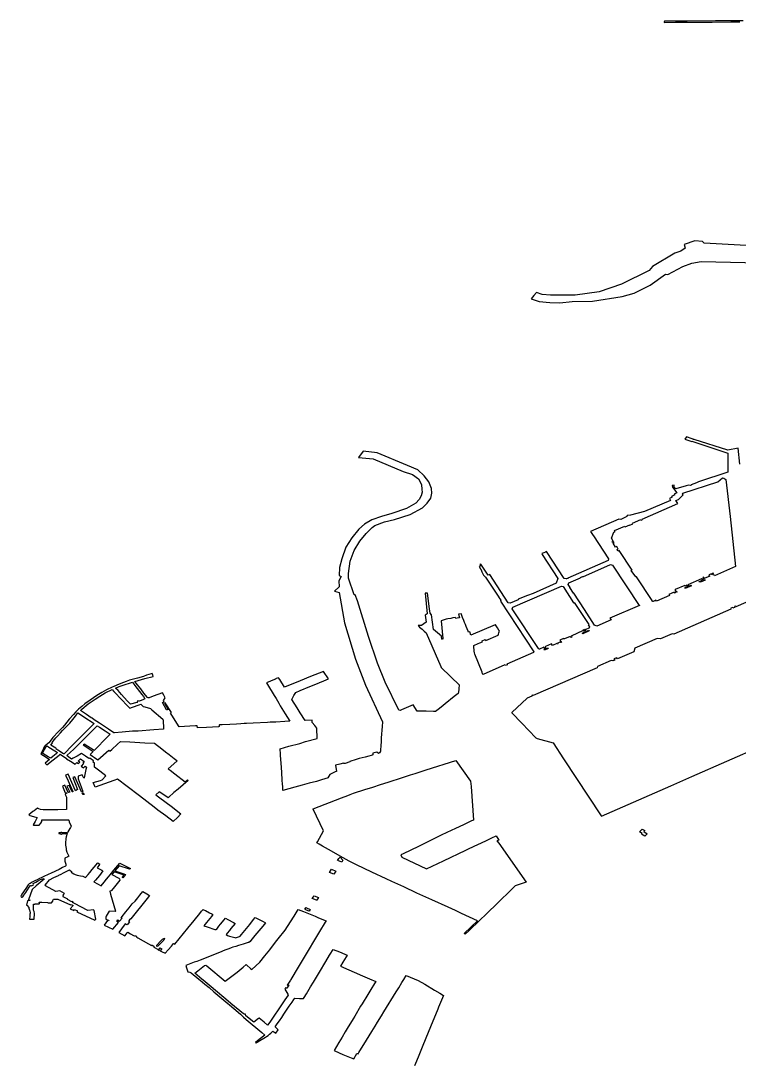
# Model space of a CAD drawing. Header units: inches. Extents: x 139.14 to 140.39, y 34.9 to 35.86.
# Drawn here: x 139.6318 to 139.7319, y 35.4297 to 35.5752 of the extents above; entities that cross this region are included whole.
import ezdxf

# ---------------------------------------------------------------- set-up
doc = ezdxf.new("R2010")
doc.units = ezdxf.units.IN
doc.header["$MEASUREMENT"] = 0

msp = doc.modelspace()

# ---------------------------------------------------------------- linework, layer by layer
for points in [[(139.73247, 35.57517), (139.72959, 35.57516), (139.7286, 35.57517), (139.72466, 35.57513), (139.7215, 35.57513), (139.72147, 35.57504), (139.72144, 35.57497), (139.72148, 35.57496), (139.72304, 35.57498), (139.72426, 35.57499), (139.72785, 35.575), (139.72814, 35.57501), (139.73073, 35.57503), (139.7315, 35.57503), (139.73202, 35.57503)], [(139.73621, 35.54366), (139.72701, 35.54416), (139.72679, 35.54442), (139.72571, 35.54449), (139.72424, 35.544), (139.7244, 35.54348), (139.72376, 35.54305), (139.72294, 35.54277), (139.71984, 35.54092), (139.71935, 35.54036), (139.71549, 35.53847), (139.71242, 35.53737), (139.70908, 35.53691), (139.70564, 35.53692), (139.70444, 35.53701), (139.70368, 35.53728), (139.70328, 35.53686), (139.70292, 35.53642), (139.70405, 35.53604), (139.70553, 35.53591), (139.70691, 35.53587), (139.70864, 35.53604), (139.71147, 35.53611), (139.7156, 35.53674), (139.71728, 35.53721), (139.71952, 35.53833), (139.72164, 35.53986), (139.72199, 35.5398), (139.72408, 35.54093), (139.72532, 35.54139), (139.72659, 35.54162), (139.73676, 35.54139)], [(139.732, 35.51335), (139.73178, 35.51558), (139.73031, 35.5153), (139.72563, 35.51681), (139.7255, 35.51679), (139.72551, 35.51683), (139.72537, 35.5169), (139.72458, 35.51719), (139.72432, 35.51686), (139.72529, 35.51652), (139.72533, 35.51657), (139.73032, 35.5149), (139.73034, 35.51225), (139.72623, 35.5109), (139.72597, 35.51076), (139.72524, 35.51049), (139.72522, 35.51042), (139.72513, 35.51038), (139.72491, 35.51042), (139.7245, 35.51034), (139.72309, 35.5099), (139.72286, 35.51015), (139.72284, 35.51041), (139.72257, 35.51038), (139.72262, 35.51013), (139.72324, 35.50937), (139.72287, 35.50916), (139.72293, 35.50908), (139.7225, 35.50885), (139.72258, 35.50874), (139.72219, 35.50858), (139.72235, 35.50831), (139.7187, 35.50676), (139.71678, 35.50624), (139.71629, 35.50619), (139.71625, 35.50605), (139.7154, 35.50566), (139.71516, 35.50567), (139.7112, 35.50396), (139.71155, 35.5034), (139.71163, 35.50336), (139.71371, 35.50015), (139.71364, 35.49994), (139.70803, 35.49748), (139.70806, 35.49744), (139.70784, 35.49735), (139.70782, 35.49738), (139.70779, 35.49736), (139.70751, 35.49743), (139.70505, 35.50118), (139.70491, 35.50113), (139.70492, 35.5011), (139.70469, 35.50101), (139.70441, 35.50088), (139.70444, 35.50075), (139.70665, 35.49741), (139.70642, 35.49675), (139.7032, 35.49533), (139.70244, 35.49504), (139.70114, 35.49455), (139.70112, 35.49444), (139.69998, 35.49396), (139.69971, 35.49402), (139.69715, 35.49799), (139.69695, 35.4979), (139.69592, 35.4994), (139.69577, 35.49935), (139.69587, 35.49918), (139.69568, 35.4991), (139.69606, 35.49846), (139.69599, 35.49842), (139.69631, 35.49788), (139.69656, 35.4976), (139.69844, 35.49483), (139.69844, 35.49476), (139.69869, 35.49438), (139.69865, 35.49426), (139.70332, 35.48721), (139.70326, 35.4871), (139.69956, 35.48549), (139.69961, 35.4854), (139.69931, 35.48528), (139.69925, 35.48536), (139.69623, 35.48401), (139.69617, 35.48412), (139.69608, 35.48435), (139.69508, 35.48688), (139.69502, 35.48704), (139.69501, 35.48728), (139.69498, 35.48749), (139.69496, 35.48781), (139.69495, 35.48807), (139.69511, 35.48815), (139.69535, 35.48825), (139.69555, 35.48834), (139.69578, 35.48844), (139.69615, 35.48859), (139.6961, 35.48872), (139.69651, 35.48889), (139.69659, 35.48878), (139.69831, 35.48952), (139.69836, 35.48965), (139.69842, 35.48983), (139.69847, 35.48998), (139.6985, 35.49008), (139.69842, 35.49021), (139.69823, 35.49053), (139.69797, 35.49094), (139.69791, 35.49094), (139.69452, 35.48951), (139.69439, 35.48997), (139.69419, 35.48993), (139.69414, 35.49007), (139.69387, 35.49072), (139.69377, 35.49098), (139.69366, 35.49127), (139.69354, 35.49154), (139.69338, 35.492), (139.69329, 35.49224), (139.69322, 35.49247), (139.69279, 35.49242), (139.69293, 35.49194), (139.69264, 35.49189), (139.69242, 35.49183), (139.69239, 35.49192), (139.69236, 35.49199), (139.69232, 35.49198), (139.69203, 35.49192), (139.69173, 35.49186), (139.69131, 35.49178), (139.69107, 35.49173), (139.69095, 35.49169), (139.6908, 35.49165), (139.69066, 35.49161), (139.69039, 35.49151), (139.69061, 35.48904), (139.6906, 35.48898), (139.69056, 35.48893), (139.69049, 35.48894), (139.69042, 35.48939), (139.68931, 35.49029), (139.68919, 35.49133), (139.68906, 35.49237), (139.68884, 35.49257), (139.68876, 35.49319), (139.68849, 35.49539), (139.68814, 35.49535), (139.68842, 35.4925), (139.68818, 35.49231), (139.68828, 35.49132), (139.68767, 35.49088), (139.68717, 35.49084), (139.68739, 35.49065), (139.68773, 35.49036), (139.68802, 35.49009), (139.68829, 35.48986), (139.68832, 35.48983), (139.69034, 35.48515), (139.69041, 35.48501), (139.69083, 35.48458), (139.69129, 35.48415), (139.6918, 35.48368), (139.69292, 35.48261), (139.69289, 35.48241), (139.69287, 35.4822), (139.69284, 35.4819), (139.69284, 35.4819), (139.69278, 35.48138), (139.69221, 35.48094), (139.69094, 35.47994), (139.69038, 35.47949), (139.68995, 35.47915), (139.68959, 35.47888), (139.68933, 35.47889), (139.68831, 35.4789), (139.68707, 35.47891), (139.68651, 35.47979), (139.68488, 35.47908), (139.68468, 35.47902), (139.68447, 35.47904), (139.68259, 35.48297), (139.6815, 35.48562), (139.68025, 35.48932), (139.67872, 35.49432), (139.67843, 35.49516), (139.67829, 35.49512), (139.6775, 35.49748), (139.67747, 35.49809), (139.6777, 35.49985), (139.67827, 35.50133), (139.67907, 35.50261), (139.67993, 35.50369), (139.6808, 35.50455), (139.68116, 35.5048), (139.68248, 35.50533), (139.68389, 35.50565), (139.68609, 35.50634), (139.6878, 35.50729), (139.68845, 35.50793), (139.68896, 35.50861), (139.68907, 35.5093), (139.68904, 35.50998), (139.68865, 35.51091), (139.68802, 35.51175), (139.68713, 35.51259), (139.68568, 35.51317), (139.68148, 35.51493), (139.67951, 35.51517), (139.67886, 35.51427), (139.6809, 35.51409), (139.68511, 35.51232), (139.68639, 35.51191), (139.68722, 35.5113), (139.68767, 35.51054), (139.6877, 35.50983), (139.68774, 35.50944), (139.68761, 35.50895), (139.68731, 35.50841), (139.68686, 35.50793), (139.68558, 35.50716), (139.68352, 35.50648), (139.68207, 35.50608), (139.68071, 35.50558), (139.67971, 35.50498), (139.67894, 35.50428), (139.67796, 35.5031), (139.67712, 35.5018), (139.67653, 35.50015), (139.67623, 35.49893), (139.67618, 35.49785), (139.67646, 35.4977), (139.67613, 35.49709), (139.67616, 35.49624), (139.67555, 35.49567), (139.67619, 35.49545), (139.67694, 35.49124), (139.67847, 35.48616), (139.67987, 35.48252), (139.68222, 35.47743), (139.68216, 35.47677), (139.68205, 35.4752), (139.68203, 35.47482), (139.68201, 35.4746), (139.68199, 35.47418), (139.68194, 35.47344), (139.68193, 35.47331), (139.6819, 35.47323), (139.68179, 35.47309), (139.68166, 35.47302), (139.68144, 35.4732), (139.68087, 35.47304), (139.68085, 35.47282), (139.68076, 35.47278), (139.68066, 35.47275), (139.6803, 35.47265), (139.67979, 35.47251), (139.67897, 35.4723), (139.67855, 35.47217), (139.67766, 35.4719), (139.67768, 35.47183), (139.677, 35.47164), (139.67682, 35.4716), (139.67678, 35.47167), (139.67627, 35.47152), (139.67565, 35.4714), (139.67579, 35.47051), (139.67562, 35.47044), (139.67487, 35.47009), (139.67486, 35.47007), (139.67462, 35.4696), (139.67451, 35.46956), (139.67432, 35.46951), (139.67356, 35.4693), (139.673, 35.46913), (139.672, 35.46886), (139.67104, 35.46859), (139.67002, 35.46831), (139.66835, 35.46785), (139.66831, 35.4683), (139.66827, 35.46883), (139.66825, 35.4692), (139.66818, 35.47044), (139.66816, 35.47097), (139.66815, 35.47106), (139.66802, 35.4728), (139.66802, 35.47292), (139.66798, 35.47367), (139.66919, 35.47403), (139.67069, 35.47443), (139.67151, 35.47467), (139.67313, 35.47511), (139.67307, 35.47656), (139.67277, 35.47692), (139.67243, 35.47734), (139.67241, 35.47764), (139.67143, 35.4776), (139.67076, 35.4787), (139.67034, 35.47938), (139.66958, 35.48056), (139.66988, 35.48111), (139.67013, 35.48153), (139.67075, 35.48178), (139.6721, 35.48234), (139.67339, 35.48288), (139.67344, 35.4829), (139.6737, 35.48301), (139.6747, 35.48343), (139.67399, 35.48445), (139.67219, 35.48373), (139.67075, 35.48315), (139.66857, 35.48227), (139.66792, 35.48333), (139.66775, 35.48358), (139.66742, 35.48345), (139.66733, 35.4834), (139.66728, 35.48338), (139.66716, 35.48332), (139.66608, 35.48286), (139.66622, 35.48262), (139.66714, 35.4811), (139.66739, 35.48066), (139.66777, 35.48003), (139.66798, 35.47967), (139.66844, 35.47892), (139.66867, 35.47853), (139.66929, 35.47751), (139.66859, 35.47746), (139.66737, 35.47739), (139.66686, 35.47737), (139.66655, 35.47736), (139.66618, 35.47734), (139.6642, 35.47724), (139.66328, 35.47719), (139.66296, 35.47718), (139.66249, 35.47715), (139.66188, 35.47712), (139.66096, 35.47706), (139.65989, 35.477), (139.65951, 35.47699), (139.65948, 35.47696), (139.65948, 35.47676), (139.65937, 35.47674), (139.65768, 35.47666), (139.65643, 35.47659), (139.65643, 35.47663), (139.65642, 35.47687), (139.65641, 35.47687), (139.65616, 35.47687), (139.65536, 35.47682), (139.65389, 35.47675), (139.65289, 35.47835), (139.6527, 35.47864), (139.65273, 35.47868), (139.65283, 35.47872), (139.65194, 35.48007), (139.65185, 35.48002), (139.65234, 35.47916), (139.65221, 35.4791), (139.65218, 35.47909), (139.65213, 35.4791), (139.65155, 35.48013), (139.6518, 35.48025), (139.65173, 35.48041), (139.65196, 35.48078), (139.65176, 35.48114), (139.65156, 35.48149), (139.65026, 35.48101), (139.64969, 35.48079), (139.64956, 35.48077), (139.64946, 35.48081), (139.64899, 35.48142), (139.64853, 35.48203), (139.64808, 35.48258), (139.6477, 35.48306), (139.64912, 35.48348), (139.65027, 35.48376), (139.65021, 35.48396), (139.65011, 35.48417), (139.64999, 35.48411), (139.64936, 35.48392), (139.64892, 35.48377), (139.64807, 35.48354), (139.64698, 35.48322), (139.64649, 35.48305), (139.64613, 35.48291), (139.64555, 35.48269), (139.64481, 35.48236), (139.64457, 35.48225), (139.64376, 35.48188), (139.64314, 35.48151), (139.64287, 35.48136), (139.64243, 35.4811), (139.64194, 35.48078), (139.64149, 35.48046), (139.64075, 35.47992), (139.64031, 35.47957), (139.63986, 35.47918), (139.63948, 35.47881), (139.63917, 35.47847), (139.63859, 35.47779), (139.63793, 35.47698), (139.63762, 35.47666), (139.63722, 35.47624), (139.63706, 35.47606), (139.63629, 35.47523), (139.63604, 35.47493), (139.63573, 35.47452), (139.63557, 35.47434), (139.63518, 35.47404), (139.63509, 35.47393), (139.63488, 35.47349), (139.6346, 35.47295), (139.63534, 35.47249), (139.63582, 35.47217), (139.63523, 35.47166), (139.63547, 35.47145), (139.63633, 35.47213), (139.63717, 35.4728), (139.63731, 35.47291), (139.63818, 35.47231), (139.63821, 35.47229), (139.63873, 35.47195), (139.63939, 35.47153), (139.63963, 35.47175), (139.63987, 35.4716), (139.63996, 35.47169), (139.64007, 35.4718), (139.63984, 35.47196), (139.64016, 35.47225), (139.64068, 35.47188), (139.64048, 35.47165), (139.64055, 35.4716), (139.64022, 35.47125), (139.64056, 35.47101), (139.64064, 35.47109), (139.64079, 35.47123), (139.64098, 35.47111), (139.64091, 35.47076), (139.64065, 35.46963), (139.64062, 35.46957), (139.64039, 35.47004), (139.63984, 35.46987), (139.63981, 35.4695), (139.64022, 35.46836), (139.64046, 35.4677), (139.6403, 35.46765), (139.63934, 35.46975), (139.63908, 35.46968), (139.63974, 35.46801), (139.63946, 35.46781), (139.63844, 35.47014), (139.63804, 35.47), (139.63841, 35.4692), (139.63872, 35.46854), (139.6389, 35.46815), (139.6391, 35.46773), (139.63908, 35.46768), (139.639, 35.46768), (139.63871, 35.46828), (139.63858, 35.46854), (139.63826, 35.46844), (139.63866, 35.46762), (139.63848, 35.46756), (139.63843, 35.46757), (139.63796, 35.46858), (139.63762, 35.46847), (139.63803, 35.46755), (139.6382, 35.46759), (139.63825, 35.46747), (139.63808, 35.46741), (139.63807, 35.46735), (139.63801, 35.46731), (139.63819, 35.46693), (139.63819, 35.46589), (139.63818, 35.46519), (139.63699, 35.46518), (139.63626, 35.46518), (139.63554, 35.46516), (139.63495, 35.46515), (139.63457, 35.46521), (139.63435, 35.46528), (139.63414, 35.46537), (139.63369, 35.46503), (139.63352, 35.46491), (139.63293, 35.46445), (139.63302, 35.46441), (139.6331, 35.46437), (139.63393, 35.46414), (139.63413, 35.46407), (139.63381, 35.46354), (139.63357, 35.46309), (139.63361, 35.46301), (139.6344, 35.46302), (139.63461, 35.46332), (139.63475, 35.46354), (139.63476, 35.46375), (139.6363, 35.46377), (139.63738, 35.46377), (139.63804, 35.46378), (139.63849, 35.46377), (139.6385, 35.46372), (139.63858, 35.46348), (139.63884, 35.46288), (139.63875, 35.46271), (139.63865, 35.46255), (139.63852, 35.46232), (139.6384, 35.46207), (139.63835, 35.46196), (139.63834, 35.46194), (139.63761, 35.46194), (139.63755, 35.46199), (139.63748, 35.46201), (139.6374, 35.462), (139.63733, 35.46194), (139.63711, 35.46194), (139.63711, 35.46184), (139.63733, 35.46184), (139.63737, 35.4618), (139.63741, 35.46177), (139.63746, 35.46177), (139.63752, 35.46177), (139.63757, 35.46181), (139.63761, 35.46184), (139.638, 35.46183), (139.63831, 35.46184), (139.63816, 35.4614), (139.63812, 35.46115), (139.63806, 35.46052), (139.63807, 35.46021), (139.63813, 35.45976), (139.63815, 35.45959), (139.63826, 35.45924), (139.63837, 35.45899), (139.63852, 35.45871), (139.63836, 35.45861), (139.63796, 35.45841), (139.63796, 35.45832), (139.63795, 35.45802), (139.63808, 35.45756), (139.63812, 35.45737), (139.63806, 35.45732), (139.63765, 35.4571), (139.63717, 35.45685), (139.63604, 35.45633), (139.63563, 35.45614), (139.63504, 35.45586), (139.63465, 35.45567), (139.63445, 35.45558), (139.63409, 35.4554), (139.63378, 35.45524), (139.63343, 35.45505), (139.63314, 35.4549), (139.63298, 35.45482), (139.63287, 35.45472), (139.63252, 35.45421), (139.63199, 35.4534), (139.63186, 35.45319), (139.63184, 35.4531), (139.63187, 35.45302), (139.63192, 35.45299), (139.632, 35.45298), (139.6321, 35.45301), (139.63226, 35.45324), (139.63252, 35.45363), (139.633, 35.45436), (139.63317, 35.4546), (139.63323, 35.45459), (139.63334, 35.45457), (139.63342, 35.45459), (139.63354, 35.45466), (139.63359, 35.45476), (139.63356, 35.45487), (139.63391, 35.45507), (139.63417, 35.45522), (139.63456, 35.45543), (139.63505, 35.45557), (139.63507, 35.45551), (139.63397, 35.45457), (139.63399, 35.45455), (139.63341, 35.45406), (139.63288, 35.45262), (139.63305, 35.45266), (139.63309, 35.45251), (139.63278, 35.45245), (139.63264, 35.45187), (139.63273, 35.45182), (139.63294, 35.45155), (139.63297, 35.45147), (139.63294, 35.45145), (139.63301, 35.45132), (139.63306, 35.45119), (139.63308, 35.45106), (139.63315, 35.45076), (139.63315, 35.45072), (139.63311, 35.45069), (139.63309, 35.45037), (139.63308, 35.45018), (139.63304, 35.45002), (139.63305, 35.44993), (139.63367, 35.44992), (139.63372, 35.45071), (139.63371, 35.451), (139.63359, 35.45117), (139.63362, 35.45201), (139.6338, 35.45201), (139.63385, 35.45204), (139.63441, 35.45205), (139.63445, 35.4521), (139.63445, 35.45219), (139.63437, 35.45225), (139.63438, 35.45229), (139.6344, 35.4523), (139.63475, 35.45227), (139.63475, 35.45229), (139.63557, 35.45223), (139.63562, 35.4522), (139.63609, 35.45221), (139.63628, 35.45242), (139.63628, 35.45253), (139.63637, 35.4527), (139.63699, 35.45269), (139.63877, 35.4519), (139.63884, 35.45198), (139.63911, 35.45184), (139.63871, 35.45134), (139.6392, 35.45111), (139.63933, 35.45127), (139.63975, 35.45106), (139.63964, 35.45092), (139.64213, 35.44976), (139.6423, 35.44989), (139.64225, 35.45014), (139.6421, 35.45089), (139.64203, 35.45111), (139.64202, 35.45119), (139.64197, 35.45123), (139.64119, 35.45112), (139.63933, 35.45211), (139.6393, 35.45209), (139.63903, 35.45224), (139.63911, 35.45232), (139.63897, 35.45238), (139.63894, 35.45234), (139.63835, 35.45267), (139.63837, 35.4527), (139.63772, 35.45305), (139.63776, 35.45321), (139.6377, 35.45325), (139.6379, 35.45351), (139.63727, 35.45385), (139.63672, 35.45376), (139.63525, 35.45456), (139.63522, 35.45464), (139.63582, 35.45539), (139.63643, 35.4557), (139.63677, 35.45588), (139.6371, 35.45602), (139.63714, 35.45604), (139.63746, 35.4562), (139.63778, 35.45636), (139.63862, 35.4568), (139.63892, 35.45652), (139.63886, 35.45647), (139.639, 35.45636), (139.63924, 35.45623), (139.63941, 35.45616), (139.63968, 35.45607), (139.63993, 35.45601), (139.64015, 35.45597), (139.64047, 35.45593), (139.64083, 35.45573), (139.64123, 35.45616), (139.64144, 35.4564), (139.64179, 35.45683), (139.64205, 35.45716), (139.64254, 35.45775), (139.64285, 35.4576), (139.64281, 35.45755), (139.64246, 35.45708), (139.64311, 35.45675), (139.64327, 35.45666), (139.64277, 35.45601), (139.64222, 35.45533), (139.64202, 35.4551), (139.64304, 35.45454), (139.64343, 35.45506), (139.64376, 35.45547), (139.64403, 35.45581), (139.64426, 35.4561), (139.6448, 35.45676), (139.64561, 35.45774), (139.64666, 35.45721), (139.64709, 35.45699), (139.64698, 35.45687), (139.64551, 35.45734), (139.64492, 35.45665), (139.64505, 35.45661), (139.64605, 35.45627), (139.64643, 35.45613), (139.64604, 35.45567), (139.64598, 35.45571), (139.64594, 35.45573), (139.64625, 35.45606), (139.64482, 35.45651), (139.6445, 35.45613), (139.6455, 35.45561), (139.6456, 35.45554), (139.64563, 35.45537), (139.6447, 35.4542), (139.64442, 35.45386), (139.64422, 35.45384), (139.64434, 35.45342), (139.645, 35.45102), (139.64497, 35.45097), (139.64412, 35.45101), (139.6437, 35.45032), (139.64368, 35.45021), (139.64366, 35.45009), (139.64368, 35.44993), (139.64378, 35.44987), (139.6439, 35.44981), (139.64392, 35.44983), (139.6441, 35.44976), (139.64405, 35.44966), (139.64392, 35.44971), (139.64346, 35.44909), (139.64464, 35.4485), (139.64544, 35.44945), (139.64521, 35.4496), (139.64534, 35.4498), (139.64544, 35.44974), (139.6456, 35.44965), (139.64593, 35.45004), (139.64582, 35.45012), (139.64595, 35.45027), (139.64648, 35.45094), (139.64669, 35.4512), (139.64694, 35.45151), (139.64736, 35.45203), (139.64775, 35.45243), (139.64812, 35.45288), (139.64843, 35.45326), (139.64882, 35.45375), (139.64938, 35.45344), (139.64976, 35.45323), (139.64943, 35.4528), (139.64714, 35.44998), (139.64699, 35.4498), (139.64682, 35.4496), (139.64695, 35.44953), (139.64663, 35.44913), (139.64639, 35.44925), (139.64588, 35.44856), (139.64548, 35.44806), (139.64632, 35.44759), (139.64651, 35.44783), (139.64665, 35.44799), (139.64675, 35.44809), (139.64711, 35.44788), (139.64754, 35.44765), (139.64767, 35.44758), (139.64772, 35.44757), (139.64779, 35.44761), (139.64787, 35.44758), (139.64797, 35.4475), (139.64796, 35.44742), (139.64799, 35.44739), (139.64812, 35.44732), (139.64964, 35.44646), (139.65004, 35.44625), (139.65009, 35.44627), (139.65015, 35.44628), (139.65037, 35.44617), (139.65036, 35.44603), (139.65044, 35.44596), (139.65096, 35.44569), (139.65117, 35.44555), (139.65111, 35.44578), (139.65113, 35.44582), (139.65114, 35.44585), (139.65115, 35.44588), (139.65122, 35.44592), (139.65147, 35.44578), (139.65143, 35.44573), (139.65126, 35.44552), (139.65145, 35.44541), (139.65193, 35.44515), (139.65235, 35.44566), (139.65281, 35.44617), (139.65309, 35.44653), (139.65315, 35.44652), (139.6533, 35.44644), (139.65512, 35.44868), (139.65596, 35.44974), (139.65675, 35.45071), (139.65702, 35.45105), (139.65722, 35.45125), (139.65729, 35.45122), (139.65756, 35.45111), (139.6581, 35.45081), (139.65844, 35.45068), (139.6586, 35.45055), (139.65839, 35.45029), (139.65771, 35.44943), (139.65734, 35.44897), (139.65781, 35.44883), (139.65886, 35.44849), (139.65899, 35.44846), (139.65904, 35.44847), (139.65912, 35.44854), (139.65942, 35.44895), (139.65966, 35.44922), (139.66014, 35.44983), (139.66035, 35.45005), (139.66069, 35.44987), (139.66146, 35.44945), (139.66167, 35.44931), (139.66111, 35.4486), (139.66088, 35.44832), (139.6606, 35.44797), (139.66046, 35.44778), (139.66061, 35.44762), (139.6609, 35.44756), (139.66164, 35.44736), (139.66175, 35.44733), (139.66228, 35.44748), (139.6624, 35.44752), (139.66259, 35.44777), (139.66372, 35.44919), (139.66425, 35.44988), (139.66446, 35.45013), (139.66478, 35.45), (139.66561, 35.44958), (139.66591, 35.44942), (139.66555, 35.44896), (139.66444, 35.44762), (139.66387, 35.44693), (139.66376, 35.44679), (139.66358, 35.44668), (139.6635, 35.44664), (139.66279, 35.44641), (139.66214, 35.44622), (139.66177, 35.4461), (139.66138, 35.44599), (139.66112, 35.4459), (139.66081, 35.44579), (139.66041, 35.44563), (139.66004, 35.44549), (139.65972, 35.44536), (139.6568, 35.44421), (139.65633, 35.44403), (139.65597, 35.4439), (139.65506, 35.44353), (139.65482, 35.44344), (139.6549, 35.44312), (139.65511, 35.44259), (139.65537, 35.44253), (139.65558, 35.44243), (139.65662, 35.44156), (139.65682, 35.44139), (139.65748, 35.44084), (139.65805, 35.44037), (139.65873, 35.43979), (139.65956, 35.4391), (139.66069, 35.43817), (139.66091, 35.43798), (139.66152, 35.43744), (139.66243, 35.43667), (139.66286, 35.43626), (139.66324, 35.43594), (139.66539, 35.43412), (139.66584, 35.43372), (139.66505, 35.43314), (139.66451, 35.43273), (139.66462, 35.43264), (139.66477, 35.43276), (139.66515, 35.433), (139.66569, 35.43331), (139.66628, 35.43368), (139.66649, 35.43386), (139.66666, 35.43402), (139.66693, 35.43431), (139.66706, 35.43422), (139.66734, 35.43401), (139.66769, 35.43447), (139.66727, 35.43489), (139.66756, 35.4353), (139.66785, 35.43573), (139.66818, 35.4362), (139.66849, 35.43668), (139.66923, 35.43778), (139.66962, 35.43834), (139.66985, 35.43869), (139.66999, 35.43889), (139.67065, 35.43887), (139.67123, 35.43885), (139.6713, 35.43897), (139.67162, 35.4395), (139.6722, 35.44046), (139.6726, 35.44111), (139.67344, 35.44253), (139.67433, 35.44402), (139.67485, 35.4449), (139.67492, 35.44502), (139.67535, 35.44568), (139.67621, 35.44535), (139.67697, 35.44503), (139.67728, 35.44489), (139.67716, 35.44464), (139.6767, 35.4439), (139.67637, 35.44335), (139.67943, 35.44201), (139.6804, 35.44161), (139.68127, 35.44123), (139.68109, 35.44095), (139.68058, 35.44009), (139.68018, 35.43942), (139.67937, 35.43809), (139.67917, 35.43777), (139.67836, 35.4364), (139.67813, 35.43601), (139.67731, 35.43467), (139.67702, 35.4342), (139.67658, 35.43346), (139.67613, 35.43272), (139.67579, 35.43215), (139.67547, 35.43159), (139.67618, 35.43129), (139.67671, 35.43106), (139.67786, 35.43059), (139.67822, 35.43045), (139.67866, 35.43118), (139.6787, 35.43117), (139.67884, 35.43114), (139.67894, 35.43131), (139.67998, 35.43302), (139.68073, 35.43426), (139.68121, 35.43501), (139.68152, 35.43554), (139.68207, 35.43642), (139.68241, 35.43699), (139.6841, 35.43976), (139.68447, 35.44035), (139.68492, 35.44109), (139.68517, 35.4415), (139.68551, 35.44206), (139.68607, 35.44182), (139.68717, 35.44136), (139.6881, 35.44083), (139.68944, 35.44003), (139.6902, 35.43958), (139.69071, 35.43929), (139.69001, 35.43762), (139.68992, 35.43735), (139.6896, 35.43657), (139.68922, 35.43567), (139.68826, 35.4333), (139.68774, 35.43205), (139.68727, 35.43091), (139.68696, 35.43009), (139.68667, 35.42946)], [(139.71411, 35.50302), (139.71443, 35.50389), (139.71461, 35.50396), (139.71454, 35.50409), (139.71596, 35.5047), (139.71602, 35.50461), (139.71667, 35.50489), (139.71669, 35.50487), (139.71709, 35.50504), (139.71703, 35.50513), (139.71819, 35.50563), (139.71824, 35.50555), (139.71843, 35.50564), (139.71839, 35.50571), (139.72337, 35.50787), (139.7231, 35.5083), (139.72343, 35.50845), (139.72409, 35.50906), (139.72403, 35.5092), (139.72406, 35.5093), (139.72895, 35.51091), (139.72956, 35.51144), (139.72977, 35.51141), (139.73006, 35.51123), (139.73063, 35.50607), (139.7314, 35.49909), (139.72849, 35.4978), (139.72826, 35.49817), (139.72816, 35.49813), (139.72825, 35.498), (139.72812, 35.49794), (139.72803, 35.49806), (139.72766, 35.49791), (139.72774, 35.49779), (139.72778, 35.4978), (139.7278, 35.49776), (139.72703, 35.49742), (139.727, 35.49746), (139.72702, 35.49746), (139.72694, 35.49758), (139.72683, 35.49754), (139.72705, 35.49723), (139.72713, 35.49727), (139.72718, 35.49719), (139.72654, 35.49692), (139.7265, 35.49694), (139.7264, 35.4969), (139.72634, 35.49699), (139.72671, 35.49714), (139.72668, 35.4972), (139.72689, 35.49728), (139.72682, 35.49737), (139.72672, 35.49733), (139.72669, 35.49738), (139.72667, 35.49737), (139.72668, 35.49736), (139.72477, 35.49653), (139.72486, 35.49638), (139.72493, 35.49637), (139.72519, 35.49649), (139.72525, 35.49641), (139.72438, 35.49603), (139.72433, 35.49611), (139.72476, 35.4963), (139.72477, 35.49633), (139.72467, 35.49647), (139.72465, 35.49648), (139.72441, 35.49636), (139.72435, 35.49645), (139.723, 35.49586), (139.72301, 35.49585), (139.72295, 35.49583), (139.72308, 35.49563), (139.72322, 35.4956), (139.72324, 35.49561), (139.72328, 35.49555), (139.7232, 35.49552), (139.72318, 35.49554), (139.72297, 35.49545), (139.72299, 35.49541), (139.72291, 35.49538), (139.72288, 35.49544), (139.7229, 35.49545), (139.72287, 35.4955), (139.72212, 35.49517), (139.7222, 35.49506), (139.72038, 35.49427), (139.72031, 35.49438), (139.71994, 35.49422), (139.71987, 35.49421), (139.7198, 35.49425), (139.71977, 35.4943), (139.71978, 35.49435), (139.71759, 35.49767), (139.71749, 35.49763), (139.71688, 35.49854), (139.71698, 35.49859), (139.71521, 35.50132), (139.71502, 35.50125), (139.7149, 35.50145), (139.71507, 35.50152), (139.71486, 35.50186), (139.71469, 35.50179), (139.71433, 35.50232), (139.7145, 35.50239), (139.71441, 35.50254), (139.71434, 35.50252), (139.71433, 35.50245), (139.71426, 35.50243), (139.7142, 35.50253), (139.71437, 35.5026), (139.71411, 35.50302)], [(139.70817, 35.49679), (139.70982, 35.49753), (139.7098, 35.49757), (139.7101, 35.49769), (139.71013, 35.49767), (139.714, 35.49936), (139.71428, 35.49928), (139.71796, 35.49367), (139.71801, 35.49369), (139.71804, 35.49363), (139.71391, 35.49189), (139.71407, 35.49163), (139.71209, 35.49076), (139.71175, 35.49093), (139.71034, 35.4931), (139.71037, 35.49311), (139.70885, 35.49539), (139.70883, 35.49538), (139.70832, 35.49615), (139.70835, 35.49615), (139.70807, 35.49659), (139.70817, 35.49679)], [(139.70038, 35.4934), (139.70716, 35.49636), (139.7074, 35.49631), (139.70884, 35.49403), (139.70893, 35.49407), (139.71095, 35.491), (139.71086, 35.49095), (139.71105, 35.49067), (139.71105, 35.49063), (139.71102, 35.4906), (139.71105, 35.49054), (139.71045, 35.49028), (139.7104, 35.49033), (139.71037, 35.49032), (139.71051, 35.49009), (139.71064, 35.49009), (139.71095, 35.49021), (139.71101, 35.49011), (139.71011, 35.4897), (139.71004, 35.4898), (139.71033, 35.48994), (139.71038, 35.49001), (139.71021, 35.49025), (139.71012, 35.49021), (139.71015, 35.49015), (139.70849, 35.48939), (139.70859, 35.48922), (139.7085, 35.48918), (139.70838, 35.48935), (139.70759, 35.489), (139.70745, 35.48902), (139.70744, 35.48903), (139.70694, 35.48883), (139.70715, 35.48851), (139.70707, 35.48847), (139.70699, 35.48856), (139.70659, 35.48838), (139.70665, 35.48829), (139.70657, 35.48827), (139.70649, 35.48835), (139.70589, 35.48808), (139.70574, 35.48829), (139.70492, 35.48793), (139.70489, 35.48787), (139.70499, 35.48769), (139.70506, 35.48766), (139.70525, 35.48773), (139.7053, 35.48766), (139.7048, 35.48744), (139.70476, 35.48753), (139.70487, 35.48758), (139.70471, 35.48783), (139.70411, 35.48758), (139.70405, 35.48758), (139.70398, 35.48761), (139.70393, 35.48765), (139.7003, 35.49317), (139.70038, 35.4934)], [(139.73423, 35.49467), (139.73146, 35.49345), (139.73138, 35.49356), (139.73125, 35.49352), (139.73133, 35.49341), (139.73104, 35.49327), (139.73097, 35.49335), (139.73071, 35.49324), (139.73076, 35.49316), (139.7228, 35.48966), (139.72259, 35.48971), (139.72095, 35.48899), (139.72048, 35.48906), (139.71737, 35.48771), (139.71724, 35.48721), (139.71496, 35.48623), (139.71485, 35.48637), (139.71445, 35.48622), (139.71459, 35.48601), (139.7143, 35.48594), (139.71408, 35.48598), (139.71218, 35.48516), (139.71212, 35.48498), (139.70321, 35.4811), (139.70317, 35.48115), (139.70301, 35.48108), (139.70303, 35.481), (139.70239, 35.48072), (139.70023, 35.47871), (139.70025, 35.47869), (139.70163, 35.47725), (139.70359, 35.4752), (139.70376, 35.47509), (139.70599, 35.47451), (139.70745, 35.47229), (139.71266, 35.46434), (139.71272, 35.46426), (139.72237, 35.46849), (139.72533, 35.46979), (139.73508, 35.47407)], [(139.64502, 35.48214), (139.64554, 35.48234), (139.64596, 35.4825), (139.64737, 35.48297), (139.64772, 35.48249), (139.64835, 35.48167), (139.64868, 35.48124), (139.6489, 35.48094), (139.64912, 35.48063), (139.64891, 35.48055), (139.64837, 35.48033), (139.64815, 35.48035), (139.648, 35.48012), (139.64712, 35.47988), (139.64667, 35.48035), (139.64587, 35.48125), (139.64538, 35.48179), (139.64502, 35.48214)], [(139.64016, 35.479), (139.64032, 35.47919), (139.64123, 35.47993), (139.64217, 35.48059), (139.64283, 35.48102), (139.64358, 35.48148), (139.64456, 35.48194), (139.64481, 35.48167), (139.64597, 35.48045), (139.64655, 35.47982), (139.64702, 35.47932), (139.64738, 35.47946), (139.64833, 35.47982), (139.64855, 35.4799), (139.64888, 35.47958), (139.64912, 35.47951), (139.64989, 35.47929), (139.65008, 35.47912), (139.65162, 35.4778), (139.65164, 35.47758), (139.6517, 35.4766), (139.65171, 35.47641), (139.65035, 35.47631), (139.64817, 35.47615), (139.64738, 35.47611), (139.64593, 35.476), (139.64487, 35.47591), (139.64479, 35.47591), (139.64403, 35.47641), (139.64322, 35.47696), (139.64279, 35.47723), (139.64207, 35.47772), (139.64177, 35.47792), (139.64165, 35.478), (139.64098, 35.47845), (139.64041, 35.47883), (139.64016, 35.479)], [(139.63602, 35.47419), (139.63624, 35.47451), (139.63622, 35.47455), (139.63653, 35.47497), (139.63673, 35.47519), (139.63694, 35.47543), (139.63734, 35.4759), (139.63764, 35.47621), (139.63823, 35.47682), (139.63867, 35.47724), (139.63909, 35.47777), (139.63944, 35.47823), (139.63978, 35.47867), (139.64, 35.47853), (139.64062, 35.47811), (139.64203, 35.47718), (139.64019, 35.47534), (139.63981, 35.47495), (139.63909, 35.47424), (139.63872, 35.47383), (139.63813, 35.47324), (139.63786, 35.47295), (139.63776, 35.47295), (139.63697, 35.47348), (139.63673, 35.47365), (139.63675, 35.4737), (139.63669, 35.47374), (139.63602, 35.47419)], [(139.63824, 35.47273), (139.63875, 35.47319), (139.63915, 35.47355), (139.64019, 35.47459), (139.64042, 35.47482), (139.64085, 35.47525), (139.6422, 35.4766), (139.64246, 35.47687), (139.64279, 35.47668), (139.64356, 35.47617), (139.64427, 35.47571), (139.6441, 35.47552), (139.64393, 35.47536), (139.64354, 35.47496), (139.64246, 35.47384), (139.64207, 35.47343), (139.64067, 35.47432), (139.6406, 35.47427), (139.64053, 35.4742), (139.6419, 35.47329), (139.64176, 35.47315), (139.6415, 35.47289), (139.64181, 35.47266), (139.64211, 35.47244), (139.64258, 35.47211), (139.64407, 35.47346), (139.64425, 35.47335), (139.64451, 35.47357), (139.6453, 35.47431), (139.6457, 35.47467), (139.64701, 35.47463), (139.64909, 35.47451), (139.65047, 35.47444), (139.65147, 35.47366), (139.652, 35.47326), (139.65251, 35.47287), (139.65321, 35.47233), (139.65358, 35.47203), (139.65362, 35.472), (139.65356, 35.47194), (139.65238, 35.47089), (139.65262, 35.47071), (139.65329, 35.47019), (139.65473, 35.46908), (139.65505, 35.46934), (139.65511, 35.4693), (139.65515, 35.46927), (139.65374, 35.46805), (139.65317, 35.46756), (139.65244, 35.46693), (139.65234, 35.46685), (139.65134, 35.46751), (139.65111, 35.46766), (139.65065, 35.46725), (139.65122, 35.46683), (139.65276, 35.46567), (139.65414, 35.46459), (139.65364, 35.46411), (139.65306, 35.46354), (139.65202, 35.46432), (139.65093, 35.46513), (139.65039, 35.46555), (139.64835, 35.4671), (139.64665, 35.4684), (139.64529, 35.46942), (139.64477, 35.46923), (139.64218, 35.46832), (139.64194, 35.46888), (139.64191, 35.46895), (139.64292, 35.46926), (139.64318, 35.46934), (139.64367, 35.4699), (139.64283, 35.47053), (139.64209, 35.47109), (139.64209, 35.4714), (139.64208, 35.47167), (139.6419, 35.47182), (139.64195, 35.47197), (139.64144, 35.47234), (139.64129, 35.47233), (139.64085, 35.47264), (139.64027, 35.473), (139.63966, 35.47266), (139.63914, 35.47236), (139.63891, 35.47223), (139.63854, 35.47248), (139.63824, 35.47273)], [(139.63488, 35.47302), (139.63492, 35.47314), (139.63538, 35.47397), (139.63551, 35.47408), (139.63575, 35.47391), (139.63657, 35.47338), (139.63695, 35.47315), (139.63676, 35.47295), (139.63631, 35.47259), (139.636, 35.47234), (139.63565, 35.47256), (139.63488, 35.47302)], [(139.67254, 35.4653), (139.6765, 35.46683), (139.67739, 35.46717), (139.67772, 35.46731), (139.67818, 35.46749), (139.67977, 35.46799), (139.68086, 35.46834), (139.68194, 35.46869), (139.683, 35.46902), (139.68501, 35.46966), (139.68614, 35.47003), (139.68676, 35.47023), (139.68828, 35.47073), (139.69242, 35.47203), (139.69449, 35.46917), (139.69456, 35.46841), (139.6949, 35.46374), (139.69463, 35.46361), (139.69349, 35.46306), (139.6924, 35.46254), (139.69119, 35.46198), (139.69041, 35.46161), (139.68723, 35.46006), (139.68509, 35.45902), (139.68476, 35.45887), (139.68491, 35.45856), (139.68836, 35.45694), (139.6907, 35.45805), (139.69382, 35.45953), (139.69411, 35.45968), (139.69501, 35.46009), (139.69601, 35.46056), (139.69671, 35.46089), (139.69746, 35.46125), (139.69804, 35.46151), (139.69844, 35.46095), (139.69816, 35.46082), (139.69841, 35.46049), (139.69996, 35.45831), (139.70071, 35.45724), (139.70225, 35.45505), (139.70068, 35.45457), (139.70012, 35.45399), (139.69831, 35.45223), (139.69665, 35.45061), (139.69579, 35.44978), (139.69429, 35.44831), (139.69374, 35.4478), (139.69361, 35.4479), (139.69543, 35.44969), (139.69322, 35.45072), (139.69238, 35.45111), (139.69136, 35.45159), (139.6891, 35.4526), (139.68701, 35.45354), (139.68519, 35.4544), (139.68354, 35.45518), (139.68274, 35.45556), (139.68074, 35.45649), (139.67861, 35.4575), (139.67759, 35.45798), (139.67632, 35.4587), (139.67513, 35.45939), (139.67387, 35.46011), (139.67339, 35.46038), (139.67306, 35.46058), (139.67315, 35.46071), (139.67399, 35.46221), (139.67258, 35.46526), (139.67254, 35.4653)], [(139.64039, 35.46752), (139.64054, 35.46757), (139.64067, 35.46731), (139.6405, 35.46728), (139.64039, 35.46752)], [(139.71804, 35.46208), (139.7184, 35.46246), (139.71877, 35.46226), (139.71863, 35.46212), (139.71907, 35.4618), (139.71875, 35.46147), (139.71832, 35.46176), (139.71839, 35.46186), (139.71804, 35.46208)], [(139.67597, 35.45811), (139.67614, 35.45836), (139.6763, 35.45855), (139.6767, 35.45812), (139.67653, 35.45786), (139.67599, 35.45808), (139.67597, 35.45811)], [(139.67483, 35.45644), (139.67512, 35.45687), (139.67573, 35.45662), (139.67544, 35.45619), (139.67483, 35.45644)], [(139.67242, 35.45281), (139.67268, 35.45319), (139.6733, 35.45293), (139.67306, 35.45256), (139.67304, 35.45254), (139.67242, 35.45281)], [(139.65609, 35.44237), (139.65648, 35.44271), (139.6574, 35.44344), (139.6576, 35.44351), (139.65776, 35.44339), (139.66029, 35.44125), (139.66195, 35.44253), (139.66281, 35.44322), (139.66324, 35.44357), (139.66332, 35.44349), (139.66385, 35.44305), (139.66403, 35.44289), (139.66512, 35.4439), (139.66582, 35.44478), (139.6665, 35.44565), (139.66733, 35.44671), (139.66769, 35.44717), (139.66866, 35.44838), (139.66938, 35.44955), (139.66989, 35.45035), (139.67045, 35.45128), (139.6712, 35.45097), (139.67284, 35.45032), (139.67302, 35.45024), (139.67332, 35.45012), (139.67437, 35.4497), (139.67425, 35.4495), (139.67346, 35.44819), (139.67117, 35.44439), (139.67047, 35.4432), (139.66944, 35.4415), (139.66938, 35.4414), (139.66922, 35.44113), (139.66895, 35.44069), (139.669, 35.44066), (139.66907, 35.44075), (139.66916, 35.44071), (139.66891, 35.4403), (139.6688, 35.44031), (139.66872, 35.44036), (139.66859, 35.44015), (139.66873, 35.43991), (139.66901, 35.43944), (139.66907, 35.43931), (139.66861, 35.43865), (139.66805, 35.43782), (139.66681, 35.43597), (139.66653, 35.43557), (139.66621, 35.43515), (139.66571, 35.43555), (139.66529, 35.4359), (139.66504, 35.43612), (139.66496, 35.43606), (139.66431, 35.43556), (139.66319, 35.43644), (139.66315, 35.43665), (139.66301, 35.43667), (139.66285, 35.4367), (139.6611, 35.43815), (139.66039, 35.43877), (139.65894, 35.43998), (139.65833, 35.4405), (139.65778, 35.44095), (139.65724, 35.44141), (139.65704, 35.44157), (139.65609, 35.44237)], [(139.67141, 35.4513), (139.67157, 35.45153), (139.67162, 35.45151), (139.67215, 35.45127), (139.67201, 35.45104), (139.67199, 35.45102), (139.67161, 35.45118), (139.67145, 35.45127), (139.67141, 35.4513)], [(139.65077, 35.44629), (139.65132, 35.44687), (139.65156, 35.44711), (139.65183, 35.44725), (139.65175, 35.44698), (139.65091, 35.44613), (139.65078, 35.44612), (139.65077, 35.44629)]]:
    msp.add_lwpolyline(points)

doc.saveas('drawing.dxf')
